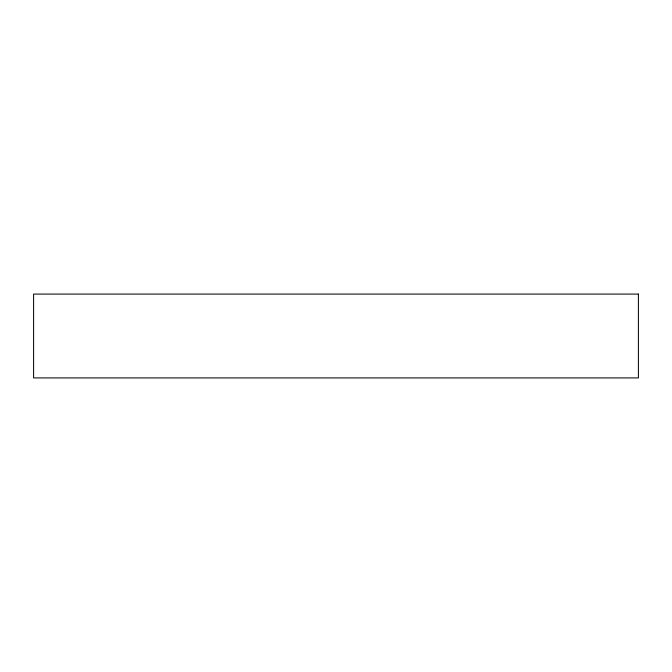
<?xml version="1.0" encoding="UTF-8"?>
<svg xmlns="http://www.w3.org/2000/svg" width="672" height="672" viewBox="0 0 672 672"><rect width="100%" height="100%" fill="white"/><g stroke="black" fill="none" stroke-linecap="round" stroke-linejoin="round"><path stroke-width="1.01" d="M638.4 294.084L33.6 294.084L33.6 377.916L638.4 377.916L638.4 294.084"/></g></svg>
